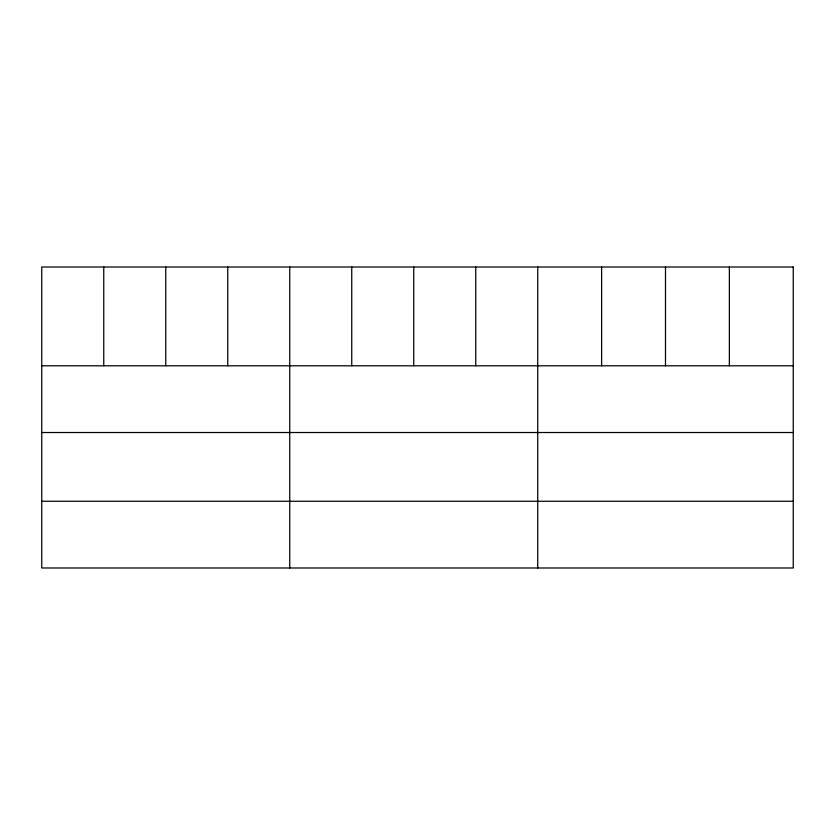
<?xml version="1.0" encoding="UTF-8"?>
<svg xmlns="http://www.w3.org/2000/svg" width="835" height="835" viewBox="0 0 835 835"><rect width="100%" height="100%" fill="white"/><g stroke="black" fill="none" stroke-linecap="round" stroke-linejoin="round"><path stroke-width="1.25" d="M41.75 365.793L793.25 365.793M41.75 432.52L793.25 432.52M41.75 501.261L793.25 501.261M729.372 267.012L729.372 365.793M665.495 267.012L665.495 365.793M601.617 267.012L601.617 365.793M537.74 267.012L537.74 567.988M475.741 267.012L475.741 365.793M413.742 267.012L413.742 365.793M351.744 267.012L351.744 365.793M289.745 267.012L289.745 567.988M227.746 267.012L227.746 365.793M165.748 267.012L165.748 365.793M103.749 267.012L103.749 365.793M793.25 267.012L41.75 267.012L41.75 567.988L793.25 567.988L793.25 267.012"/></g></svg>
